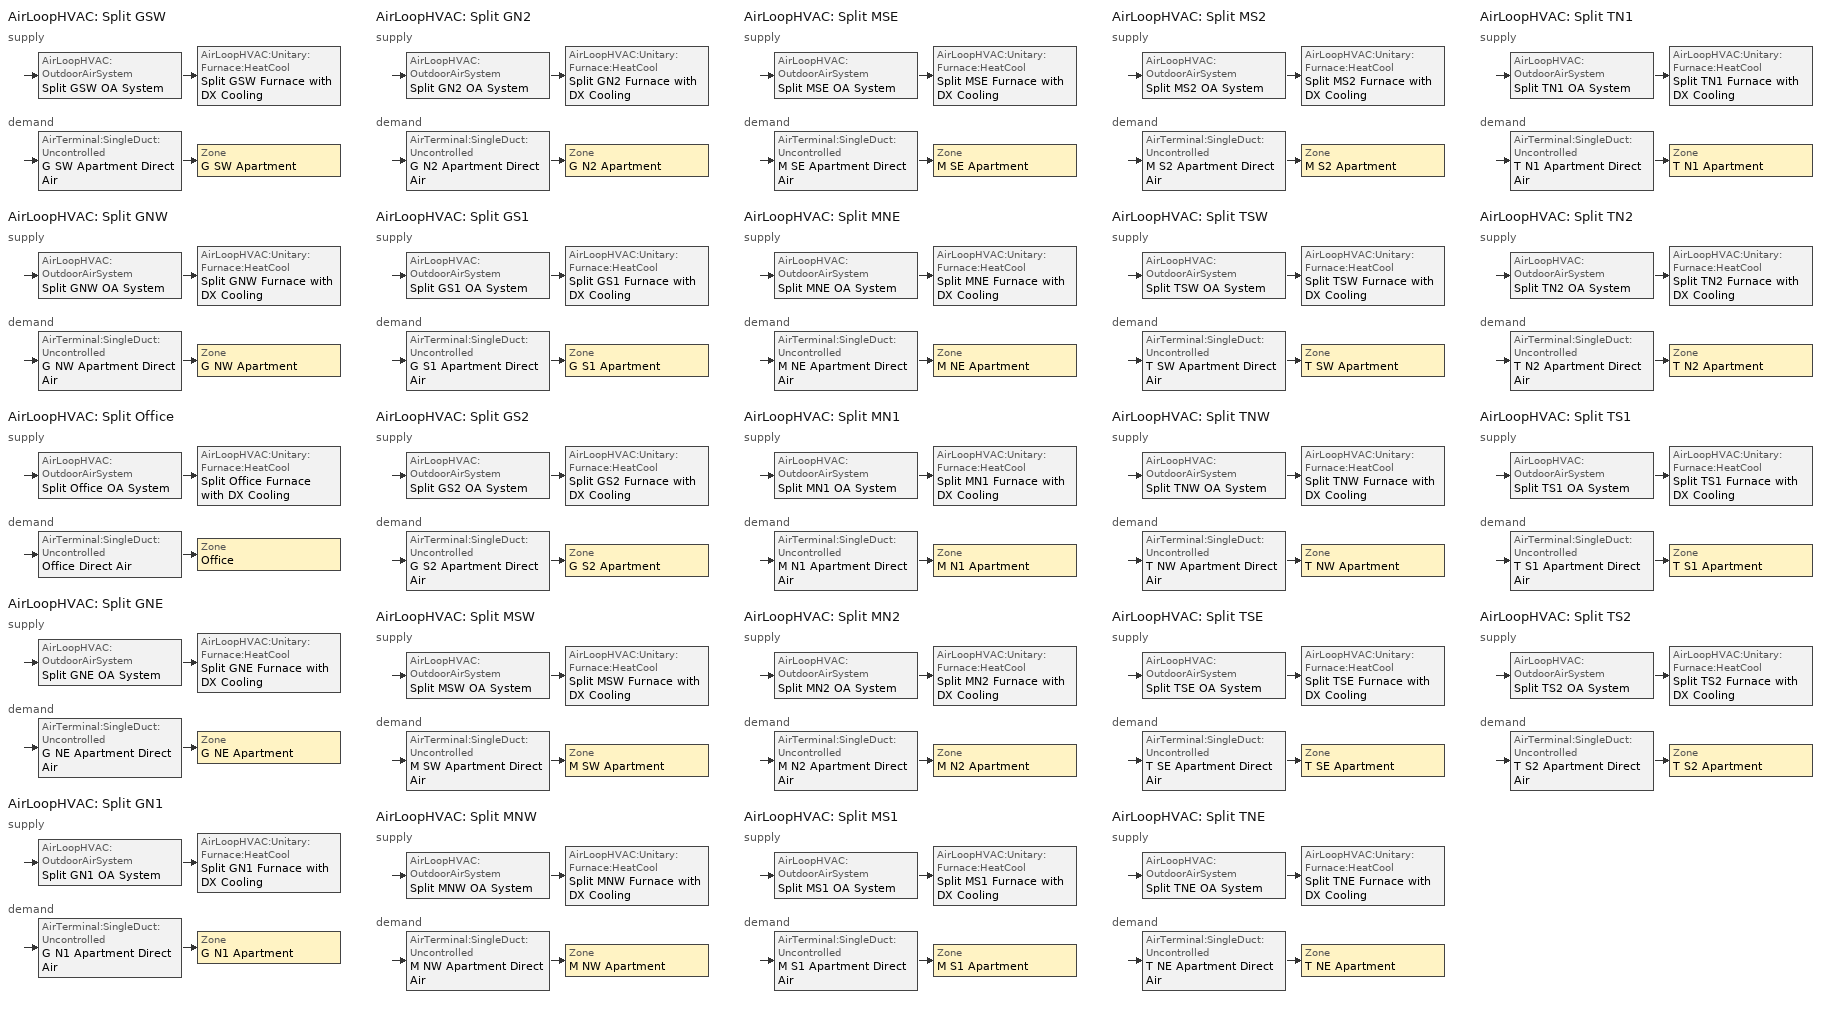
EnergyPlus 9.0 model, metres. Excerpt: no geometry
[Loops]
AirLoopHVAC 'Split GSW'
 supply: AirLoopHVAC:OutdoorAirSystem 'Split GSW OA System' > AirLoopHVAC:Unitary:Furnace:HeatCool 'Split GSW Furnace with DX Cooling'
 demand: AirTerminal:SingleDuct:Uncontrolled 'G SW Apartment Direct Air' > Zone 'G SW Apartment'
AirLoopHVAC 'Split GNW'
 supply: AirLoopHVAC:OutdoorAirSystem 'Split GNW OA System' > AirLoopHVAC:Unitary:Furnace:HeatCool 'Split GNW Furnace with DX Cooling'
 demand: AirTerminal:SingleDuct:Uncontrolled 'G NW Apartment Direct Air' > Zone 'G NW Apartment'
AirLoopHVAC 'Split Office'
 supply: AirLoopHVAC:OutdoorAirSystem 'Split Office OA System' > AirLoopHVAC:Unitary:Furnace:HeatCool 'Split Office Furnace with DX Cooling'
 demand: AirTerminal:SingleDuct:Uncontrolled 'Office Direct Air' > Zone 'Office'
AirLoopHVAC 'Split GNE'
 supply: AirLoopHVAC:OutdoorAirSystem 'Split GNE OA System' > AirLoopHVAC:Unitary:Furnace:HeatCool 'Split GNE Furnace with DX Cooling'
 demand: AirTerminal:SingleDuct:Uncontrolled 'G NE Apartment Direct Air' > Zone 'G NE Apartment'
AirLoopHVAC 'Split GN1'
 supply: AirLoopHVAC:OutdoorAirSystem 'Split GN1 OA System' > AirLoopHVAC:Unitary:Furnace:HeatCool 'Split GN1 Furnace with DX Cooling'
 demand: AirTerminal:SingleDuct:Uncontrolled 'G N1 Apartment Direct Air' > Zone 'G N1 Apartment'
AirLoopHVAC 'Split GN2'
 supply: AirLoopHVAC:OutdoorAirSystem 'Split GN2 OA System' > AirLoopHVAC:Unitary:Furnace:HeatCool 'Split GN2 Furnace with DX Cooling'
 demand: AirTerminal:SingleDuct:Uncontrolled 'G N2 Apartment Direct Air' > Zone 'G N2 Apartment'
AirLoopHVAC 'Split GS1'
 supply: AirLoopHVAC:OutdoorAirSystem 'Split GS1 OA System' > AirLoopHVAC:Unitary:Furnace:HeatCool 'Split GS1 Furnace with DX Cooling'
 demand: AirTerminal:SingleDuct:Uncontrolled 'G S1 Apartment Direct Air' > Zone 'G S1 Apartment'
AirLoopHVAC 'Split GS2'
 supply: AirLoopHVAC:OutdoorAirSystem 'Split GS2 OA System' > AirLoopHVAC:Unitary:Furnace:HeatCool 'Split GS2 Furnace with DX Cooling'
 demand: AirTerminal:SingleDuct:Uncontrolled 'G S2 Apartment Direct Air' > Zone 'G S2 Apartment'
AirLoopHVAC 'Split MSW'
 supply: AirLoopHVAC:OutdoorAirSystem 'Split MSW OA System' > AirLoopHVAC:Unitary:Furnace:HeatCool 'Split MSW Furnace with DX Cooling'
 demand: AirTerminal:SingleDuct:Uncontrolled 'M SW Apartment Direct Air' > Zone 'M SW Apartment'
AirLoopHVAC 'Split MNW'
 supply: AirLoopHVAC:OutdoorAirSystem 'Split MNW OA System' > AirLoopHVAC:Unitary:Furnace:HeatCool 'Split MNW Furnace with DX Cooling'
 demand: AirTerminal:SingleDuct:Uncontrolled 'M NW Apartment Direct Air' > Zone 'M NW Apartment'
AirLoopHVAC 'Split MSE'
 supply: AirLoopHVAC:OutdoorAirSystem 'Split MSE OA System' > AirLoopHVAC:Unitary:Furnace:HeatCool 'Split MSE Furnace with DX Cooling'
 demand: AirTerminal:SingleDuct:Uncontrolled 'M SE Apartment Direct Air' > Zone 'M SE Apartment'
AirLoopHVAC 'Split MNE'
 supply: AirLoopHVAC:OutdoorAirSystem 'Split MNE OA System' > AirLoopHVAC:Unitary:Furnace:HeatCool 'Split MNE Furnace with DX Cooling'
 demand: AirTerminal:SingleDuct:Uncontrolled 'M NE Apartment Direct Air' > Zone 'M NE Apartment'
AirLoopHVAC 'Split MN1'
 supply: AirLoopHVAC:OutdoorAirSystem 'Split MN1 OA System' > AirLoopHVAC:Unitary:Furnace:HeatCool 'Split MN1 Furnace with DX Cooling'
 demand: AirTerminal:SingleDuct:Uncontrolled 'M N1 Apartment Direct Air' > Zone 'M N1 Apartment'
AirLoopHVAC 'Split MN2'
 supply: AirLoopHVAC:OutdoorAirSystem 'Split MN2 OA System' > AirLoopHVAC:Unitary:Furnace:HeatCool 'Split MN2 Furnace with DX Cooling'
 demand: AirTerminal:SingleDuct:Uncontrolled 'M N2 Apartment Direct Air' > Zone 'M N2 Apartment'
AirLoopHVAC 'Split MS1'
 supply: AirLoopHVAC:OutdoorAirSystem 'Split MS1 OA System' > AirLoopHVAC:Unitary:Furnace:HeatCool 'Split MS1 Furnace with DX Cooling'
 demand: AirTerminal:SingleDuct:Uncontrolled 'M S1 Apartment Direct Air' > Zone 'M S1 Apartment'
AirLoopHVAC 'Split MS2'
 supply: AirLoopHVAC:OutdoorAirSystem 'Split MS2 OA System' > AirLoopHVAC:Unitary:Furnace:HeatCool 'Split MS2 Furnace with DX Cooling'
 demand: AirTerminal:SingleDuct:Uncontrolled 'M S2 Apartment Direct Air' > Zone 'M S2 Apartment'
AirLoopHVAC 'Split TSW'
 supply: AirLoopHVAC:OutdoorAirSystem 'Split TSW OA System' > AirLoopHVAC:Unitary:Furnace:HeatCool 'Split TSW Furnace with DX Cooling'
 demand: AirTerminal:SingleDuct:Uncontrolled 'T SW Apartment Direct Air' > Zone 'T SW Apartment'
AirLoopHVAC 'Split TNW'
 supply: AirLoopHVAC:OutdoorAirSystem 'Split TNW OA System' > AirLoopHVAC:Unitary:Furnace:HeatCool 'Split TNW Furnace with DX Cooling'
 demand: AirTerminal:SingleDuct:Uncontrolled 'T NW Apartment Direct Air' > Zone 'T NW Apartment'
AirLoopHVAC 'Split TSE'
 supply: AirLoopHVAC:OutdoorAirSystem 'Split TSE OA System' > AirLoopHVAC:Unitary:Furnace:HeatCool 'Split TSE Furnace with DX Cooling'
 demand: AirTerminal:SingleDuct:Uncontrolled 'T SE Apartment Direct Air' > Zone 'T SE Apartment'
AirLoopHVAC 'Split TNE'
 supply: AirLoopHVAC:OutdoorAirSystem 'Split TNE OA System' > AirLoopHVAC:Unitary:Furnace:HeatCool 'Split TNE Furnace with DX Cooling'
 demand: AirTerminal:SingleDuct:Uncontrolled 'T NE Apartment Direct Air' > Zone 'T NE Apartment'
AirLoopHVAC 'Split TN1'
 supply: AirLoopHVAC:OutdoorAirSystem 'Split TN1 OA System' > AirLoopHVAC:Unitary:Furnace:HeatCool 'Split TN1 Furnace with DX Cooling'
 demand: AirTerminal:SingleDuct:Uncontrolled 'T N1 Apartment Direct Air' > Zone 'T N1 Apartment'
AirLoopHVAC 'Split TN2'
 supply: AirLoopHVAC:OutdoorAirSystem 'Split TN2 OA System' > AirLoopHVAC:Unitary:Furnace:HeatCool 'Split TN2 Furnace with DX Cooling'
 demand: AirTerminal:SingleDuct:Uncontrolled 'T N2 Apartment Direct Air' > Zone 'T N2 Apartment'
AirLoopHVAC 'Split TS1'
 supply: AirLoopHVAC:OutdoorAirSystem 'Split TS1 OA System' > AirLoopHVAC:Unitary:Furnace:HeatCool 'Split TS1 Furnace with DX Cooling'
 demand: AirTerminal:SingleDuct:Uncontrolled 'T S1 Apartment Direct Air' > Zone 'T S1 Apartment'
AirLoopHVAC 'Split TS2'
 supply: AirLoopHVAC:OutdoorAirSystem 'Split TS2 OA System' > AirLoopHVAC:Unitary:Furnace:HeatCool 'Split TS2 Furnace with DX Cooling'
 demand: AirTerminal:SingleDuct:Uncontrolled 'T S2 Apartment Direct Air' > Zone 'T S2 Apartment'
[Sizing:Zone] Zone Cooling Design Supply Air Temperature Input Method=SupplyAirTemperature; Zone Cooling Design Supply Air Temperature {C}=12.8; Zone Heating Design Supply Air Temperature Input Method=SupplyAirTemperature; Zone Heating Design Supply Air Temperature {C}=40; Zone Cooling Design Supply Air Humidity Ratio {kgWater/kgDryAir}=0.008; Zone Heating Design Supply Air Humidity Ratio {kgWater/kgDryAir}=0.008; Cooling Design Air Flow Method=DesignDay; Cooling Design Air Flow Rate {m3/s}=0; Cooling Minimum Air Flow Fraction=0; Heating Design Air Flow Method=DesignDay; Heating Design Air Flow Rate {m3/s}=0; Heating Maximum Air Flow Fraction=0
Name | Design Specification Outdoor Air Object
G SW Apartment | SZ DSOA G SW Apartment
G NW Apartment | SZ DSOA G NW Apartment
Office | SZ DSOA Office
G NE Apartment | SZ DSOA G NE Apartment
G N1 Apartment | SZ DSOA G N1 Apartment
G N2 Apartment | SZ DSOA G N2 Apartment
G S1 Apartment | SZ DSOA G S1 Apartment
G S2 Apartment | SZ DSOA G S2 Apartment
M SW Apartment | SZ DSOA M SW Apartment
M NW Apartment | SZ DSOA M NW Apartment
M SE Apartment | SZ DSOA M SE Apartment
M NE Apartment | SZ DSOA M NE Apartment
M N1 Apartment | SZ DSOA M N1 Apartment
M N2 Apartment | SZ DSOA M N2 Apartment
M S1 Apartment | SZ DSOA M S1 Apartment
M S2 Apartment | SZ DSOA M S2 Apartment
T SW Apartment | SZ DSOA T SW Apartment
T NW Apartment | SZ DSOA T NW Apartment
T SE Apartment | SZ DSOA T SE Apartment
T NE Apartment | SZ DSOA T NE Apartment
T N1 Apartment | SZ DSOA T N1 Apartment
T N2 Apartment | SZ DSOA T N2 Apartment
T S1 Apartment | SZ DSOA T S1 Apartment
T S2 Apartment | SZ DSOA T S2 Apartment
[DesignSpecification:OutdoorAir] Outdoor Air Method=Flow/Area; Outdoor Air Flow per Person {m3/s-person}=0.00708; Outdoor Air Flow per Zone {m3/s}=0
Name | Outdoor Air Flow per Zone Floor Area {m3/s-m2}
SZ DSOA G SW Apartment | 0.000304801
SZ DSOA G NW Apartment; SZ DSOA G NE Apartment; SZ DSOA G N1 Apartment; SZ DSOA G N2 Apartment; SZ DSOA G S1 Apartment; SZ DSOA G S2 Apartment; SZ DSOA M SW Apartment; SZ DSOA M NW Apartment; SZ DSOA M SE Apartment; SZ DSOA M NE Apartment; SZ DSOA M N1 Apartment; SZ DSOA M N2 Apartment; SZ DSOA M S1 Apartment; SZ DSOA M S2 Apartment; SZ DSOA T SW Apartment; SZ DSOA T NW Apartment; SZ DSOA T SE Apartment; SZ DSOA T NE Apartment; SZ DSOA T N1 Apartment; SZ DSOA T N2 Apartment; SZ DSOA T S1 Apartment; SZ DSOA T S2 Apartment | 0.000294087
SZ DSOA Office | 0.000431773
[Sizing:System] Type of Load to Size On=Sensible; Design Outdoor Air Flow Rate {m3/s}=autosize; Central Heating Maximum System Air Flow Ratio=1; Preheat Design Temperature {C}=7; Preheat Design Humidity Ratio {kgWater/kgDryAir}=0.008; Precool Design Temperature {C}=11; Precool Design Humidity Ratio {kgWater/kgDryAir}=0.008; Central Cooling Design Supply Air Temperature {C}=12.8; Central Heating Design Supply Air Temperature {C}=40; Type of Zone Sum to Use=NonCoincident; 100% Outdoor Air in Cooling=No; 100% Outdoor Air in Heating=No; Central Cooling Design Supply Air Humidity Ratio {kgWater/kgDryAir}=0.008; Central Heating Design Supply Air Humidity Ratio {kgWater/kgDryAir}=0.008; Cooling Supply Air Flow Rate Method=DesignDay; Cooling Supply Air Flow Rate {m3/s}=0; Heating Supply Air Flow Rate Method=DesignDay; Heating Supply Air Flow Rate {m3/s}=0; System Outdoor Air Method=ZoneSum
Split GSW; Split GNW; Split Office; Split GNE; Split GN1; Split GN2; Split GS1; Split GS2; Split MSW; Split MNW; Split MSE; Split MNE; Split MN1; Split MN2; Split MS1; Split MS2; Split TSW; Split TNW; Split TSE; Split TNE; Split TN1; Split TN2; Split TS1; Split TS2
[AirLoopHVAC] Design Supply Air Flow Rate {m3/s}=autosize
Split GSW; Split GNW; Split Office; Split GNE; Split GN1; Split GN2; Split GS1; Split GS2; Split MSW; Split MNW; Split MSE; Split MNE; Split MN1; Split MN2; Split MS1; Split MS2; Split TSW; Split TNW; Split TSE; Split TNE; Split TN1; Split TN2; Split TS1; Split TS2
[SetpointManager:SingleZone:Heating] Control Variable=Temperature; Minimum Supply Air Temperature {C}=12.8; Maximum Supply Air Temperature {C}=40
Name | Control Zone | Setpoint Node or NodeList
Split GSW Supply Air Temp Manager - Htg | G SW Apartment | Split GSW Heating Coil Outlet
Split GNW Supply Air Temp Manager - Htg | G NW Apartment | Split GNW Heating Coil Outlet
Split Office Supply Air Temp Manager - Htg | Office | Split Office Heating Coil Outlet
Split GNE Supply Air Temp Manager - Htg | G NE Apartment | Split GNE Heating Coil Outlet
Split GN1 Supply Air Temp Manager - Htg | G N1 Apartment | Split GN1 Heating Coil Outlet
Split GN2 Supply Air Temp Manager - Htg | G N2 Apartment | Split GN2 Heating Coil Outlet
Split GS1 Supply Air Temp Manager - Htg | G S1 Apartment | Split GS1 Heating Coil Outlet
Split GS2 Supply Air Temp Manager - Htg | G S2 Apartment | Split GS2 Heating Coil Outlet
Split MSW Supply Air Temp Manager - Htg | M SW Apartment | Split MSW Heating Coil Outlet
Split MNW Supply Air Temp Manager - Htg | M NW Apartment | Split MNW Heating Coil Outlet
Split MSE Supply Air Temp Manager - Htg | M SE Apartment | Split MSE Heating Coil Outlet
Split MNE Supply Air Temp Manager - Htg | M NE Apartment | Split MNE Heating Coil Outlet
Split MN1 Supply Air Temp Manager - Htg | M N1 Apartment | Split MN1 Heating Coil Outlet
Split MN2 Supply Air Temp Manager - Htg | M N2 Apartment | Split MN2 Heating Coil Outlet
Split MS1 Supply Air Temp Manager - Htg | M S1 Apartment | Split MS1 Heating Coil Outlet
Split MS2 Supply Air Temp Manager - Htg | M S2 Apartment | Split MS2 Heating Coil Outlet
Split TSW Supply Air Temp Manager - Htg | T SW Apartment | Split TSW Heating Coil Outlet
Split TNW Supply Air Temp Manager - Htg | T NW Apartment | Split TNW Heating Coil Outlet
Split TSE Supply Air Temp Manager - Htg | T SE Apartment | Split TSE Heating Coil Outlet
Split TNE Supply Air Temp Manager - Htg | T NE Apartment | Split TNE Heating Coil Outlet
Split TN1 Supply Air Temp Manager - Htg | T N1 Apartment | Split TN1 Heating Coil Outlet
Split TN2 Supply Air Temp Manager - Htg | T N2 Apartment | Split TN2 Heating Coil Outlet
Split TS1 Supply Air Temp Manager - Htg | T S1 Apartment | Split TS1 Heating Coil Outlet
Split TS2 Supply Air Temp Manager - Htg | T S2 Apartment | Split TS2 Heating Coil Outlet
[SetpointManager:SingleZone:Cooling] Control Variable=Temperature; Minimum Supply Air Temperature {C}=12.8; Maximum Supply Air Temperature {C}=40
Name | Control Zone | Setpoint Node or NodeList
Split GSW Supply Air Temp Manager - Clg | G SW Apartment | Split GSW Air Loop Outlet
Split GNW Supply Air Temp Manager - Clg | G NW Apartment | Split GNW Air Loop Outlet
Split Office Supply Air Temp Manager - Clg | Office | Split Office Air Loop Outlet
Split GNE Supply Air Temp Manager - Clg | G NE Apartment | Split GNE Air Loop Outlet
Split GN1 Supply Air Temp Manager - Clg | G N1 Apartment | Split GN1 Air Loop Outlet
Split GN2 Supply Air Temp Manager - Clg | G N2 Apartment | Split GN2 Air Loop Outlet
Split GS1 Supply Air Temp Manager - Clg | G S1 Apartment | Split GS1 Air Loop Outlet
Split GS2 Supply Air Temp Manager - Clg | G S2 Apartment | Split GS2 Air Loop Outlet
Split MSW Supply Air Temp Manager - Clg | M SW Apartment | Split MSW Air Loop Outlet
Split MNW Supply Air Temp Manager - Clg | M NW Apartment | Split MNW Air Loop Outlet
Split MSE Supply Air Temp Manager - Clg | M SE Apartment | Split MSE Air Loop Outlet
Split MNE Supply Air Temp Manager - Clg | M NE Apartment | Split MNE Air Loop Outlet
Split MN1 Supply Air Temp Manager - Clg | M N1 Apartment | Split MN1 Air Loop Outlet
Split MN2 Supply Air Temp Manager - Clg | M N2 Apartment | Split MN2 Air Loop Outlet
Split MS1 Supply Air Temp Manager - Clg | M S1 Apartment | Split MS1 Air Loop Outlet
Split MS2 Supply Air Temp Manager - Clg | M S2 Apartment | Split MS2 Air Loop Outlet
Split TSW Supply Air Temp Manager - Clg | T SW Apartment | Split TSW Air Loop Outlet
Split TNW Supply Air Temp Manager - Clg | T NW Apartment | Split TNW Air Loop Outlet
Split TSE Supply Air Temp Manager - Clg | T SE Apartment | Split TSE Air Loop Outlet
Split TNE Supply Air Temp Manager - Clg | T NE Apartment | Split TNE Air Loop Outlet
Split TN1 Supply Air Temp Manager - Clg | T N1 Apartment | Split TN1 Air Loop Outlet
Split TN2 Supply Air Temp Manager - Clg | T N2 Apartment | Split TN2 Air Loop Outlet
Split TS1 Supply Air Temp Manager - Clg | T S1 Apartment | Split TS1 Air Loop Outlet
Split TS2 Supply Air Temp Manager - Clg | T S2 Apartment | Split TS2 Air Loop Outlet
[SetpointManager:MixedAir] Control Variable=Temperature
Name | Setpoint Node or NodeList
Split GSW Outdoor Air Temp Manager | Split GSW Mixed Air Outlet
Split GNW Outdoor Air Temp Manager | Split GNW Mixed Air Outlet
Split Office Outdoor Air Temp Manager | Split Office Mixed Air Outlet
Split GNE Outdoor Air Temp Manager | Split GNE Mixed Air Outlet
Split GN1 Outdoor Air Temp Manager | Split GN1 Mixed Air Outlet
Split GN2 Outdoor Air Temp Manager | Split GN2 Mixed Air Outlet
Split GS1 Outdoor Air Temp Manager | Split GS1 Mixed Air Outlet
Split GS2 Outdoor Air Temp Manager | Split GS2 Mixed Air Outlet
Split MSW Outdoor Air Temp Manager | Split MSW Mixed Air Outlet
Split MNW Outdoor Air Temp Manager | Split MNW Mixed Air Outlet
Split MSE Outdoor Air Temp Manager | Split MSE Mixed Air Outlet
Split MNE Outdoor Air Temp Manager | Split MNE Mixed Air Outlet
Split MN1 Outdoor Air Temp Manager | Split MN1 Mixed Air Outlet
Split MN2 Outdoor Air Temp Manager | Split MN2 Mixed Air Outlet
Split MS1 Outdoor Air Temp Manager | Split MS1 Mixed Air Outlet
Split MS2 Outdoor Air Temp Manager | Split MS2 Mixed Air Outlet
Split TSW Outdoor Air Temp Manager | Split TSW Mixed Air Outlet
Split TNW Outdoor Air Temp Manager | Split TNW Mixed Air Outlet
Split TSE Outdoor Air Temp Manager | Split TSE Mixed Air Outlet
Split TNE Outdoor Air Temp Manager | Split TNE Mixed Air Outlet
Split TN1 Outdoor Air Temp Manager | Split TN1 Mixed Air Outlet
Split TN2 Outdoor Air Temp Manager | Split TN2 Mixed Air Outlet
Split TS1 Outdoor Air Temp Manager | Split TS1 Mixed Air Outlet
Split TS2 Outdoor Air Temp Manager | Split TS2 Mixed Air Outlet
[Controller:OutdoorAir] Minimum Outdoor Air Flow Rate {m3/s}=autosize; Maximum Outdoor Air Flow Rate {m3/s}=autosize; Economizer Control Type=NoEconomizer; Economizer Control Action Type=ModulateFlow; Lockout Type=LockoutWithHeating; Minimum Limit Type=FixedMinimum
Name | Minimum Outdoor Air Schedule | Heat Recovery Bypass Control Type
Split GSW OA Controller; Split GNW OA Controller; Split GNE OA Controller; Split GN1 OA Controller; Split GN2 OA Controller; Split GS1 OA Controller; Split GS2 OA Controller; Split MSW OA Controller; Split MNW OA Controller; Split MSE OA Controller; Split MNE OA Controller; Split MN1 OA Controller; Split MN2 OA Controller; Split MS1 OA Controller; Split MS2 OA Controller; Split TSE OA Controller; Split TNE OA Controller; Split TN1 OA Controller; Split TN2 OA Controller; Split TS1 OA Controller; Split TS2 OA Controller | All Off | BypassWhenWithinEconomizerLimits
Split Office OA Controller; Split TSW OA Controller; Split TNW OA Controller
[ZoneHVAC:EnergyRecoveryVentilator] Availability Schedule=All On; Supply Air Flow Rate {m3/s}=0.0259571; Exhaust Air Flow Rate {m3/s}=0.0259571
Name | Heat Exchanger | Supply Air Fan | Exhaust Air Fan | ERV controller
G SW Apartment ERV | G SW Apartment OA Heat Exchanger | G SW Apartment ERV Sup Fan | G SW Apartment ERV Exh Fan | G SW Apartment ERV Ctrl
G NW Apartment ERV | G NW Apartment OA Heat Exchanger | G NW Apartment ERV Sup Fan | G NW Apartment ERV Exh Fan | G NW Apartment ERV Ctrl
G NE Apartment ERV | G NE Apartment OA Heat Exchanger | G NE Apartment ERV Sup Fan | G NE Apartment ERV Exh Fan | G NE Apartment ERV Ctrl
G N1 Apartment ERV | G N1 Apartment OA Heat Exchanger | G N1 Apartment ERV Sup Fan | G N1 Apartment ERV Exh Fan | G N1 Apartment ERV Ctrl
G N2 Apartment ERV | G N2 Apartment OA Heat Exchanger | G N2 Apartment ERV Sup Fan | G N2 Apartment ERV Exh Fan | G N2 Apartment ERV Ctrl
G S1 Apartment ERV | G S1 Apartment OA Heat Exchanger | G S1 Apartment ERV Sup Fan | G S1 Apartment ERV Exh Fan | G S1 Apartment ERV Ctrl
G S2 Apartment ERV | G S2 Apartment OA Heat Exchanger | G S2 Apartment ERV Sup Fan | G S2 Apartment ERV Exh Fan | G S2 Apartment ERV Ctrl
M SW Apartment ERV | M SW Apartment OA Heat Exchanger | M SW Apartment ERV Sup Fan | M SW Apartment ERV Exh Fan | M SW Apartment ERV Ctrl
M NW Apartment ERV | M NW Apartment OA Heat Exchanger | M NW Apartment ERV Sup Fan | M NW Apartment ERV Exh Fan | M NW Apartment ERV Ctrl
M SE Apartment ERV | M SE Apartment OA Heat Exchanger | M SE Apartment ERV Sup Fan | M SE Apartment ERV Exh Fan | M SE Apartment ERV Ctrl
M NE Apartment ERV | M NE Apartment OA Heat Exchanger | M NE Apartment ERV Sup Fan | M NE Apartment ERV Exh Fan | M NE Apartment ERV Ctrl
M N1 Apartment ERV | M N1 Apartment OA Heat Exchanger | M N1 Apartment ERV Sup Fan | M N1 Apartment ERV Exh Fan | M N1 Apartment ERV Ctrl
M N2 Apartment ERV | M N2 Apartment OA Heat Exchanger | M N2 Apartment ERV Sup Fan | M N2 Apartment ERV Exh Fan | M N2 Apartment ERV Ctrl
M S1 Apartment ERV | M S1 Apartment OA Heat Exchanger | M S1 Apartment ERV Sup Fan | M S1 Apartment ERV Exh Fan | M S1 Apartment ERV Ctrl
M S2 Apartment ERV | M S2 Apartment OA Heat Exchanger | M S2 Apartment ERV Sup Fan | M S2 Apartment ERV Exh Fan | M S2 Apartment ERV Ctrl
T SW Apartment ERV | T SW Apartment OA Heat Exchanger | T SW Apartment ERV Sup Fan | T SW Apartment ERV Exh Fan | T SW Apartment ERV Ctrl
T NW Apartment ERV | T NW Apartment OA Heat Exchanger | T NW Apartment ERV Sup Fan | T NW Apartment ERV Exh Fan | T NW Apartment ERV Ctrl
T SE Apartment ERV | T SE Apartment OA Heat Exchanger | T SE Apartment ERV Sup Fan | T SE Apartment ERV Exh Fan | T SE Apartment ERV Ctrl
T NE Apartment ERV | T NE Apartment OA Heat Exchanger | T NE Apartment ERV Sup Fan | T NE Apartment ERV Exh Fan | T NE Apartment ERV Ctrl
T N1 Apartment ERV | T N1 Apartment OA Heat Exchanger | T N1 Apartment ERV Sup Fan | T N1 Apartment ERV Exh Fan | T N1 Apartment ERV Ctrl
T N2 Apartment ERV | T N2 Apartment OA Heat Exchanger | T N2 Apartment ERV Sup Fan | T N2 Apartment ERV Exh Fan | T N2 Apartment ERV Ctrl
T S1 Apartment ERV | T S1 Apartment OA Heat Exchanger | T S1 Apartment ERV Sup Fan | T S1 Apartment ERV Exh Fan | T S1 Apartment ERV Ctrl
T S2 Apartment ERV | T S2 Apartment OA Heat Exchanger | T S2 Apartment ERV Sup Fan | T S2 Apartment ERV Exh Fan | T S2 Apartment ERV Ctrl
[ZoneHVAC:EnergyRecoveryVentilator:Controller] Exhaust Air Temperature Limit=NoExhaustAirTemperatureLimit; Exhaust Air Enthalpy Limit=NoExhaustAirEnthalpyLimit; High Humidity Control Flag=No; High Humidity Outdoor Air Flow Ratio=1; Control High Indoor Humidity Based on Outdoor Humidity ratio=No
G SW Apartment ERV Ctrl; G NW Apartment ERV Ctrl; G NE Apartment ERV Ctrl; G N1 Apartment ERV Ctrl; G N2 Apartment ERV Ctrl; G S1 Apartment ERV Ctrl; G S2 Apartment ERV Ctrl; M SW Apartment ERV Ctrl; M NW Apartment ERV Ctrl; M SE Apartment ERV Ctrl; M NE Apartment ERV Ctrl; M N1 Apartment ERV Ctrl; M N2 Apartment ERV Ctrl; M S1 Apartment ERV Ctrl; M S2 Apartment ERV Ctrl; T SW Apartment ERV Ctrl; T NW Apartment ERV Ctrl; T SE Apartment ERV Ctrl; T NE Apartment ERV Ctrl; T N1 Apartment ERV Ctrl; T N2 Apartment ERV Ctrl; T S1 Apartment ERV Ctrl; T S2 Apartment ERV Ctrl
[HeatExchanger:AirToAir:SensibleAndLatent] Availability Schedule=AllOn_Except_DD; Nominal Supply Air Flow Rate {m3/s}=AUTOSIZE; Nominal Electric Power {W}=0; Supply Air Outlet Temperature Control=No; Heat Exchanger Type=Rotary; Frost Control Type=ExhaustOnly; Threshold Temperature {C}=-23.3; Initial Defrost Time Fraction=0.167; Rate of Defrost Time Fraction Increase {1/K}=1.44
Name | Sensible Effectiveness at 100% Heating Air Flow | Latent Effectiveness at 100% Heating Air Flow | Sensible Effectiveness at 75% Heating Air Flow | Latent Effectiveness at 75% Heating Air Flow | Sensible Effectiveness at 100% Cooling Air Flow | Latent Effectiveness at 100% Cooling Air Flow | Sensible Effectiveness at 75% Cooling Air Flow | Latent Effectiveness at 75% Cooling Air Flow
G SW Apartment OA Heat Exchanger; G NW Apartment OA Heat Exchanger; G NE Apartment OA Heat Exchanger; G N1 Apartment OA Heat Exchanger; G N2 Apartment OA Heat Exchanger; G S1 Apartment OA Heat Exchanger; G S2 Apartment OA Heat Exchanger; M SW Apartment OA Heat Exchanger; M NW Apartment OA Heat Exchanger; M SE Apartment OA Heat Exchanger; M NE Apartment OA Heat Exchanger; M N1 Apartment OA Heat Exchanger; M N2 Apartment OA Heat Exchanger; M S1 Apartment OA Heat Exchanger; M S2 Apartment OA Heat Exchanger; T SE Apartment OA Heat Exchanger; T NE Apartment OA Heat Exchanger; T N1 Apartment OA Heat Exchanger; T N2 Apartment OA Heat Exchanger; T S1 Apartment OA Heat Exchanger; T S2 Apartment OA Heat Exchanger | 0.666 | 0.451 | 0.7 | 0.497 | 0.661 | 0.407 | 0.695 | 0.454
T SW Apartment OA Heat Exchanger; T NW Apartment OA Heat Exchanger | 0 | 0 | 0 | 0 | 0 | 0 | 0 | 0
[Fan:OnOff] Availability Schedule=All On; Maximum Flow Rate {m3/s}=autosize; Motor In Airstream Fraction=1
Name | Fan Total Efficiency | Pressure Rise {Pa} | Motor Efficiency
G SW Apartment ERV Sup Fan; G SW Apartment ERV Exh Fan; G NW Apartment ERV Sup Fan; G NW Apartment ERV Exh Fan; G NE Apartment ERV Sup Fan; G NE Apartment ERV Exh Fan; G N1 Apartment ERV Sup Fan; G N1 Apartment ERV Exh Fan; G N2 Apartment ERV Sup Fan; G N2 Apartment ERV Exh Fan; G S1 Apartment ERV Sup Fan; G S1 Apartment ERV Exh Fan; G S2 Apartment ERV Sup Fan; G S2 Apartment ERV Exh Fan; M SW Apartment ERV Sup Fan; M SW Apartment ERV Exh Fan; M NW Apartment ERV Sup Fan; M NW Apartment ERV Exh Fan; M SE Apartment ERV Sup Fan; M SE Apartment ERV Exh Fan; M NE Apartment ERV Sup Fan; M NE Apartment ERV Exh Fan; M N1 Apartment ERV Sup Fan; M N1 Apartment ERV Exh Fan; M N2 Apartment ERV Sup Fan; M N2 Apartment ERV Exh Fan; M S1 Apartment ERV Sup Fan; M S1 Apartment ERV Exh Fan; M S2 Apartment ERV Sup Fan; M S2 Apartment ERV Exh Fan; T SE Apartment ERV Sup Fan; T SE Apartment ERV Exh Fan; T NE Apartment ERV Sup Fan; T NE Apartment ERV Exh Fan; T N1 Apartment ERV Sup Fan; T N1 Apartment ERV Exh Fan; T N2 Apartment ERV Sup Fan; T N2 Apartment ERV Exh Fan; T S1 Apartment ERV Sup Fan; T S1 Apartment ERV Exh Fan; T S2 Apartment ERV Sup Fan; T S2 Apartment ERV Exh Fan | 0.303158 | 270.648 | 0.48
T SW Apartment ERV Sup Fan; T SW Apartment ERV Exh Fan; T NW Apartment ERV Sup Fan; T NW Apartment ERV Exh Fan | 0.303158 | 233.6875 | 0.48
Split GSW Supply Fan; Split GNW Supply Fan; Split Office Supply Fan; Split GNE Supply Fan; Split GN1 Supply Fan; Split GN2 Supply Fan; Split GS1 Supply Fan; Split GS2 Supply Fan; Split MSW Supply Fan; Split MNW Supply Fan; Split MSE Supply Fan; Split MNE Supply Fan; Split MN1 Supply Fan; Split MN2 Supply Fan; Split MS1 Supply Fan; Split MS2 Supply Fan; Split TSW Supply Fan; Split TNW Supply Fan; Split TSE Supply Fan; Split TNE Supply Fan; Split TN1 Supply Fan; Split TN2 Supply Fan; Split TS1 Supply Fan; Split TS2 Supply Fan | 0.55575 | 622.5 | 0.855
[Zone equipment]
G SW Apartment: G SW Apartment ERV, G SW Apartment Direct Air
G NW Apartment: G NW Apartment ERV, G NW Apartment Direct Air
Office: Office Direct Air
G NE Apartment: G NE Apartment ERV, G NE Apartment Direct Air
G N1 Apartment: G N1 Apartment ERV, G N1 Apartment Direct Air
G N2 Apartment: G N2 Apartment ERV, G N2 Apartment Direct Air
G S1 Apartment: G S1 Apartment ERV, G S1 Apartment Direct Air
G S2 Apartment: G S2 Apartment ERV, G S2 Apartment Direct Air
M SW Apartment: M SW Apartment ERV, M SW Apartment Direct Air
M NW Apartment: M NW Apartment ERV, M NW Apartment Direct Air
M SE Apartment: M SE Apartment ERV, M SE Apartment Direct Air
M NE Apartment: M NE Apartment ERV, M NE Apartment Direct Air
M N1 Apartment: M N1 Apartment ERV, M N1 Apartment Direct Air
M N2 Apartment: M N2 Apartment ERV, M N2 Apartment Direct Air
M S1 Apartment: M S1 Apartment ERV, M S1 Apartment Direct Air
M S2 Apartment: M S2 Apartment ERV, M S2 Apartment Direct Air
T SW Apartment: T SW Apartment ERV, T SW Apartment Direct Air
T NW Apartment: T NW Apartment ERV, T NW Apartment Direct Air
T SE Apartment: T SE Apartment ERV, T SE Apartment Direct Air
T NE Apartment: T NE Apartment ERV, T NE Apartment Direct Air
T N1 Apartment: T N1 Apartment ERV, T N1 Apartment Direct Air
T N2 Apartment: T N2 Apartment ERV, T N2 Apartment Direct Air
T S1 Apartment: T S1 Apartment ERV, T S1 Apartment Direct Air
T S2 Apartment: T S2 Apartment ERV, T S2 Apartment Direct Air
[AirLoopHVAC:Unitary:Furnace:HeatCool] Availability Schedule=COMPACT HVAC-ALWAYS 1; Maximum Supply Air Temperature {C}=80; Cooling Supply Air Flow Rate {m3/s}=autosize; Heating Supply Air Flow Rate {m3/s}=autosize; No Load Supply Air Flow Rate {m3/s}=autosize; Fan Placement=BlowThrough; Dehumidification Control Type=None
Name | Supply Air Fan Operating Mode Schedule | Controlling Zone or Thermostat Location | Supply Fan | Heating Coil | Cooling Coil
Split GSW Furnace with DX Cooling | All Off | G SW Apartment | Split GSW Supply Fan | Split GSW Heating Coil | Split GSW Cooling Coil
Split GNW Furnace with DX Cooling | All Off | G NW Apartment | Split GNW Supply Fan | Split GNW Heating Coil | Split GNW Cooling Coil
Split Office Furnace with DX Cooling | FAN_OFF_w_SB_SCH | Office | Split Office Supply Fan | Split Office Heating Coil | Split Office Cooling Coil
Split GNE Furnace with DX Cooling | All Off | G NE Apartment | Split GNE Supply Fan | Split GNE Heating Coil | Split GNE Cooling Coil
Split GN1 Furnace with DX Cooling | All Off | G N1 Apartment | Split GN1 Supply Fan | Split GN1 Heating Coil | Split GN1 Cooling Coil
Split GN2 Furnace with DX Cooling | All Off | G N2 Apartment | Split GN2 Supply Fan | Split GN2 Heating Coil | Split GN2 Cooling Coil
Split GS1 Furnace with DX Cooling | All Off | G S1 Apartment | Split GS1 Supply Fan | Split GS1 Heating Coil | Split GS1 Cooling Coil
Split GS2 Furnace with DX Cooling | All Off | G S2 Apartment | Split GS2 Supply Fan | Split GS2 Heating Coil | Split GS2 Cooling Coil
Split MSW Furnace with DX Cooling | All Off | M SW Apartment | Split MSW Supply Fan | Split MSW Heating Coil | Split MSW Cooling Coil
Split MNW Furnace with DX Cooling | All Off | M NW Apartment | Split MNW Supply Fan | Split MNW Heating Coil | Split MNW Cooling Coil
Split MSE Furnace with DX Cooling | All Off | M SE Apartment | Split MSE Supply Fan | Split MSE Heating Coil | Split MSE Cooling Coil
Split MNE Furnace with DX Cooling | All Off | M NE Apartment | Split MNE Supply Fan | Split MNE Heating Coil | Split MNE Cooling Coil
Split MN1 Furnace with DX Cooling | All Off | M N1 Apartment | Split MN1 Supply Fan | Split MN1 Heating Coil | Split MN1 Cooling Coil
Split MN2 Furnace with DX Cooling | All Off | M N2 Apartment | Split MN2 Supply Fan | Split MN2 Heating Coil | Split MN2 Cooling Coil
Split MS1 Furnace with DX Cooling | All Off | M S1 Apartment | Split MS1 Supply Fan | Split MS1 Heating Coil | Split MS1 Cooling Coil
Split MS2 Furnace with DX Cooling | All Off | M S2 Apartment | Split MS2 Supply Fan | Split MS2 Heating Coil | Split MS2 Cooling Coil
Split TSW Furnace with DX Cooling | All Off | T SW Apartment | Split TSW Supply Fan | Split TSW Heating Coil | Split TSW Cooling Coil
Split TNW Furnace with DX Cooling | All Off | T NW Apartment | Split TNW Supply Fan | Split TNW Heating Coil | Split TNW Cooling Coil
Split TSE Furnace with DX Cooling | All Off | T SE Apartment | Split TSE Supply Fan | Split TSE Heating Coil | Split TSE Cooling Coil
Split TNE Furnace with DX Cooling | All Off | T NE Apartment | Split TNE Supply Fan | Split TNE Heating Coil | Split TNE Cooling Coil
Split TN1 Furnace with DX Cooling | All Off | T N1 Apartment | Split TN1 Supply Fan | Split TN1 Heating Coil | Split TN1 Cooling Coil
Split TN2 Furnace with DX Cooling | All Off | T N2 Apartment | Split TN2 Supply Fan | Split TN2 Heating Coil | Split TN2 Cooling Coil
Split TS1 Furnace with DX Cooling | All Off | T S1 Apartment | Split TS1 Supply Fan | Split TS1 Heating Coil | Split TS1 Cooling Coil
Split TS2 Furnace with DX Cooling | All Off | T S2 Apartment | Split TS2 Supply Fan | Split TS2 Heating Coil | Split TS2 Cooling Coil
[AirTerminal:SingleDuct:Uncontrolled] Availability Schedule=COMPACT HVAC-ALWAYS 1; Maximum Air Flow Rate {m3/s}=autosize
G SW Apartment Direct Air; G NW Apartment Direct Air; Office Direct Air; G NE Apartment Direct Air; G N1 Apartment Direct Air; G N2 Apartment Direct Air; G S1 Apartment Direct Air; G S2 Apartment Direct Air; M SW Apartment Direct Air; M NW Apartment Direct Air; M SE Apartment Direct Air; M NE Apartment Direct Air; M N1 Apartment Direct Air; M N2 Apartment Direct Air; M S1 Apartment Direct Air; M S2 Apartment Direct Air; T SW Apartment Direct Air; T NW Apartment Direct Air; T SE Apartment Direct Air; T NE Apartment Direct Air; T N1 Apartment Direct Air; T N2 Apartment Direct Air; T S1 Apartment Direct Air; T S2 Apartment Direct Air
[ZoneControl:Thermostat]
Name | Zone or ZoneList | Control Type Schedule | Control 1 | Control 2 | Control 3
G SW Apartment Thermostat | G SW Apartment | ZONE CONTROL TYPE SCHED | AptCoolingSetPoint | AptHeatingSetPoint | S Apartment Dual SP Control
G NW Apartment Thermostat | G NW Apartment | COMPACT HVAC-ALWAYS 4 | N Apartment Dual SP Control
Office Thermostat | Office | COMPACT HVAC-ALWAYS 4 | Office Dual SP Control
G NE Apartment Thermostat | G NE Apartment | COMPACT HVAC-ALWAYS 4 | N Apartment Dual SP Control
G N1 Apartment Thermostat | G N1 Apartment | COMPACT HVAC-ALWAYS 4 | N Apartment Dual SP Control
G N2 Apartment Thermostat | G N2 Apartment | COMPACT HVAC-ALWAYS 4 | N Apartment Dual SP Control
G S1 Apartment Thermostat | G S1 Apartment | COMPACT HVAC-ALWAYS 4 | S Apartment Dual SP Control
G S2 Apartment Thermostat | G S2 Apartment | COMPACT HVAC-ALWAYS 4 | S Apartment Dual SP Control
M SW Apartment Thermostat | M SW Apartment | COMPACT HVAC-ALWAYS 4 | S Apartment Dual SP Control
M NW Apartment Thermostat | M NW Apartment | COMPACT HVAC-ALWAYS 4 | N Apartment Dual SP Control
M SE Apartment Thermostat | M SE Apartment | COMPACT HVAC-ALWAYS 4 | S Apartment Dual SP Control
M NE Apartment Thermostat | M NE Apartment | COMPACT HVAC-ALWAYS 4 | N Apartment Dual SP Control
M N1 Apartment Thermostat | M N1 Apartment | COMPACT HVAC-ALWAYS 4 | N Apartment Dual SP Control
M N2 Apartment Thermostat | M N2 Apartment | COMPACT HVAC-ALWAYS 4 | N Apartment Dual SP Control
M S1 Apartment Thermostat | M S1 Apartment | COMPACT HVAC-ALWAYS 4 | S Apartment Dual SP Control
M S2 Apartment Thermostat | M S2 Apartment | COMPACT HVAC-ALWAYS 4 | S Apartment Dual SP Control
T SW Apartment Thermostat | T SW Apartment | COMPACT HVAC-ALWAYS 4 | S Apartment Dual SP Control
T NW Apartment Thermostat | T NW Apartment | COMPACT HVAC-ALWAYS 4 | N Apartment Dual SP Control
T SE Apartment Thermostat | T SE Apartment | COMPACT HVAC-ALWAYS 4 | S Apartment Dual SP Control
T NE Apartment Thermostat | T NE Apartment | COMPACT HVAC-ALWAYS 4 | N Apartment Dual SP Control
T N1 Apartment Thermostat | T N1 Apartment | COMPACT HVAC-ALWAYS 4 | N Apartment Dual SP Control
T N2 Apartment Thermostat | T N2 Apartment | COMPACT HVAC-ALWAYS 4 | N Apartment Dual SP Control
T S1 Apartment Thermostat | T S1 Apartment | COMPACT HVAC-ALWAYS 4 | S Apartment Dual SP Control
T S2 Apartment Thermostat | T S2 Apartment | COMPACT HVAC-ALWAYS 4 | S Apartment Dual SP Control
[ThermostatSetpoint:SingleHeating]
AptHeatingSetPoint: Setpoint Temperature Schedule=HTGSETP_APT_SCH
[ThermostatSetpoint:SingleCooling]
AptCoolingSetPoint: Setpoint Temperature Schedule=CLGSETP_APT_SCH
[ThermostatSetpoint:DualSetpoint]
Name | Heating Setpoint Temperature Schedule | Cooling Setpoint Temperature Schedule
S Apartment Dual SP Control | S HTGSETP_APT_SCH | S CLGSETP_APT_SCH
N Apartment Dual SP Control | N HTGSETP_APT_SCH | N CLGSETP_APT_SCH
Office Dual SP Control | HTGSETP_OFF_SCH_NO_OPTIMUM | CLGSETP_OFF_SCH_No_Optimum
[WaterHeater:Mixed] Tank Volume {m3}=0.189271; Setpoint Temperature Schedule=Hot Water Setpoint Temp Schedule; Deadband Temperature Difference {deltaC}=1.11111; Maximum Temperature Limit {C}=82.2222; Heater Control Type=Cycle; Heater Maximum Capacity {W}=14653.55; Heater Minimum Capacity {W}=0; Heater Fuel Type=Electricity; Heater Thermal Efficiency,=1; Off Cycle Parasitic Fuel Type=Electricity; Off Cycle Parasitic Heat Fraction to Tank=0; On Cycle Parasitic Heat Fraction to Tank=0; Ambient Temperature Indicator=Zone; Off Cycle Loss Coefficient to Ambient Temperature {W/K}=2.01256; On Cycle Loss Coefficient to Ambient Temperature {W/K}=2.01256; Use Flow Rate Fraction Schedule=APT_DHW_SCH
Name | Ambient Temperature Zone | Peak Use Flow Rate {m3/s}
G SW Apartment Water Heater | G SW Apartment | 3.66e-06
G NW Apartment Water Heater | G NW Apartment | 3.66e-06
G NE Apartment Water Heater | G NE Apartment | 3.66e-06
G N1 Apartment Water Heater | G N1 Apartment | 3.66e-06
G N2 Apartment Water Heater | G N2 Apartment | 3.66e-06
G S1 Apartment Water Heater | G S1 Apartment | 3.66e-06
G S2 Apartment Water Heater | G S2 Apartment | 3.66e-06
M SW Apartment Water Heater | M SW Apartment | 7.31769e-06
M NW Apartment Water Heater | M NW Apartment | 7.31769e-06
M SE Apartment Water Heater | M SE Apartment | 7.31769e-06
M NE Apartment Water Heater | M NE Apartment | 7.31769e-06
M N1 Apartment Water Heater | M N1 Apartment | 7.31769e-06
M N2 Apartment Water Heater | M N2 Apartment | 7.31769e-06
M S1 Apartment Water Heater | M S1 Apartment | 7.31769e-06
M S2 Apartment Water Heater | M S2 Apartment | 7.31769e-06
T SW Apartment Water Heater | T SW Apartment | 3.66e-06
T NW Apartment Water Heater | T NW Apartment | 3.66e-06
T SE Apartment Water Heater | T SE Apartment | 3.66e-06
T NE Apartment Water Heater | T NE Apartment | 3.66e-06
T N1 Apartment Water Heater | T N1 Apartment | 3.66e-06
T N2 Apartment Water Heater | T N2 Apartment | 3.66e-06
T S1 Apartment Water Heater | T S1 Apartment | 3.66e-06
T S2 Apartment Water Heater | T S2 Apartment | 3.66e-06
[Coil:Heating:Fuel] Availability Schedule=All On; Fuel Type=NaturalGas; Burner Efficiency=0.81; Nominal Capacity {W}=autosize
Split GSW Heating Coil; Split GNW Heating Coil; Split Office Heating Coil; Split GNE Heating Coil; Split GN1 Heating Coil; Split GN2 Heating Coil; Split GS1 Heating Coil; Split GS2 Heating Coil; Split MSW Heating Coil; Split MNW Heating Coil; Split MSE Heating Coil; Split MNE Heating Coil; Split MN1 Heating Coil; Split MN2 Heating Coil; Split MS1 Heating Coil; Split MS2 Heating Coil; Split TSW Heating Coil; Split TNW Heating Coil; Split TSE Heating Coil; Split TNE Heating Coil; Split TN1 Heating Coil; Split TN2 Heating Coil; Split TS1 Heating Coil; Split TS2 Heating Coil
[Coil:Cooling:DX:SingleSpeed] Availability Schedule=All On; Gross Rated Total Cooling Capacity {W}=autosize; Gross Rated Sensible Heat Ratio=autosize; Gross Rated Cooling COP {W/W}=4.11713; Rated Air Flow Rate {m3/s}=autosize; Total Cooling Capacity Function of Temperature Curve=Split DX Coil Cap-FT; Total Cooling Capacity Function of Flow Fraction Curve=Split DX Coil Cap-FF; Energy Input Ratio Function of Temperature Curve=Split DX Coil EIR-FT; Energy Input Ratio Function of Flow Fraction Curve=Split DX Coil EIR-FF; Part Load Fraction Correlation Curve=Split DX Coil PLF; Nominal Time for Condensate Removal to Begin {s}=0; Ratio of Initial Moisture Evaporation Rate and Steady State Latent Capacity=0; Maximum Cycling Rate {cycles/hr}=0; Latent Capacity Time Constant {s}=0; Condenser Type=AirCooled; Evaporative Condenser Effectiveness=0; Evaporative Condenser Pump Rated Power Consumption {W}=0; Crankcase Heater Capacity {W}=0; Maximum Outdoor Dry-Bulb Temperature for Crankcase Heater Operation {C}=10
Split GSW Cooling Coil; Split GNW Cooling Coil; Split Office Cooling Coil; Split GNE Cooling Coil; Split GN1 Cooling Coil; Split GN2 Cooling Coil; Split GS1 Cooling Coil; Split GS2 Cooling Coil; Split MSW Cooling Coil; Split MNW Cooling Coil; Split MSE Cooling Coil; Split MNE Cooling Coil; Split MN1 Cooling Coil; Split MN2 Cooling Coil; Split MS1 Cooling Coil; Split MS2 Cooling Coil; Split TSW Cooling Coil; Split TNW Cooling Coil; Split TSE Cooling Coil; Split TNE Cooling Coil; Split TN1 Cooling Coil; Split TN2 Cooling Coil; Split TS1 Cooling Coil; Split TS2 Cooling Coil
[EnergyManagementSystem:Sensor] Output:Variable or Output:Meter=Zone Ventilation Standard Density Volume Flow Rate
Name | Output:Variable or Output:Meter Index Key
M_S1_Apartment_Sliding_Door_Ventilation_Sensor | M S1 APARTMENT
M_N1_Apartment_Sliding_Door_Ventilation_Sensor | M N1 APARTMENT
[Schedule:Compact]
HTGSETP_APT_SCH; S HTGSETP_APT_SCH; N HTGSETP_APT_SCH: THROUGH: 12/31, FOR:AllDays, UNTIL: 24:00, 21.1
CLGSETP_APT_SCH; S CLGSETP_APT_SCH; N CLGSETP_APT_SCH: THROUGH: 12/31, FOR:AllDays, UNTIL: 24:00, 24
HTGSETP_OFF_SCH_NO_OPTIMUM: THROUGH: 12/31, FOR: WinterDesignDay, UNTIL: 7:00, 15.6, UNTIL: 8:00, 18.3, UNTIL:17:00, 21.1, UNTIL: 18:00, 18.3, UNTIL: 24:00, 15.6, FOR: Weekdays, UNTIL: 7:00, 15.6, UNTIL: 8:00, 21.1, UNTIL:17:00, 21.1, UNTIL: 18:00, 18.3, UNTIL: 24:00, 15.6, FOR: SummerDesignDay AllOtherDays, UNTIL: 24:00, 15.6
CLGSETP_OFF_SCH_NO_OPTIMUM: THROUGH: 12/31, FOR: SummerDesignDay, UNTIL: 7:00, 29.4, UNTIL: 8:00, 26.7, UNTIL:17:00, 24, UNTIL: 18:00, 26.7, UNTIL: 24:00, 29.4, FOR:Weekdays, UNTIL: 7:00, 29.4, UNTIL: 8:00, 24, UNTIL:17:00, 24, UNTIL: 18:00, 26.7, UNTIL: 24:00, 29.4, FOR: WinterDesignDay AllOtherDays, UNTIL: 24:00, 29.4
All Off: Through: 12/31, For: AllDays, Until: 24:00, 0
All On; COMPACT HVAC-ALWAYS 1: Through: 12/31, For: AllDays, Until: 24:00, 1
AllOn_Except_DD: Through: 12/31, For: SummerDesignDay, Until: 24:00, 0, For: WinterDesignDay, Until: 24:00, 0, For: AllOtherDays, Until: 24:00, 1
ZONE CONTROL TYPE SCHED: Through: 12/31, For: SummerDesignDay, Until: 24:00, 2, For: WinterDesignDay, Until: 24:00, 1, For: Weekdays Weekends Holidays Customday1 Customday2 AllOtherDays, Until: 24:00, 4
FAN_OFF_w_SB_SCH: Through: 12/31, For: Weekdays, Until: 01:00, 1, Until: 02:00, 1, Until: 03:00, 1, Until: 04:00, 1, Until: 05:00, 1, Until: 06:00, 1, Until: 07:00, 1, Until: 08:00, 1, Until: 09:00, 1, Until: 10:00, 1, Until: 11:00, 1, Until: 12:00, 1, Until: 13:00, 0, Until: 14:00, 1, Until: 15:00, 0, Until: 16:00, 1, Until: 17:00, 1, Until: 18:00, 1, Until: 19:00, 1, Until: 20:00, 1, Until: 21:00, 1, Until: 22:00, 1, Until: 23:00, 1, Until: 24:00, 1, For: AllOtherDays, Until: 01:00, 1, Until: 02:00, 1, Until: 03:00, 1, Until: 04:00, 1, Until: 05:00, 1, Until: 06:00, 1, Until: 07:00, 1, Until: 08:00, 1, Until: 09:00, 1, Until: 10:00, 1, Until: 11:00, 1, Until: 12:00, 1, Until: 13:00, 1, Until: 14:00, 1, Until: 15:00, 1, Until: 16:00, 1, Until: 17:00, 1, Until: 18:00, 1, Until: 19:00, 1, Until: 20:00, 1, Until: 21:00, 1, Until: 22:00, 1, Until: 23:00, 1, Until: 24:00, 1
COMPACT HVAC-ALWAYS 4: Through: 12/31, For: AllDays, Until: 24:00, 4
APT_DHW_SCH: THROUGH: 12/31, FOR: AllDays, UNTIL: 1:00, 0.08, UNTIL: 2:00, 0.04, UNTIL: 3:00, 0.01, UNTIL: 4:00, 0.01, UNTIL: 5:00, 0.04, UNTIL: 6:00, 0.27, UNTIL: 7:00, 0.94, UNTIL: 8:00, 1, UNTIL: 9:00, 0.96, UNTIL: 10:00, 0.84, UNTIL: 11:00, 0.76, UNTIL: 12:00, 0.61, UNTIL: 13:00, 0.53, UNTIL: 14:00, 0.47, UNTIL: 15:00, 0.41, UNTIL: 16:00, 0.47, UNTIL: 17:00, 0.55, UNTIL: 18:00, 0.73, UNTIL: 19:00, 0.86, UNTIL: 20:00, 0.82, UNTIL: 21:00, 0.75, UNTIL: 22:00, 0.61, UNTIL: 23:00, 0.53, UNTIL: 24:00, 0.29
Hot Water Setpoint Temp Schedule: THROUGH: 12/31, FOR: AllDays, UNTIL: 24:00, 60
[Curve:Biquadratic] Minimum Value of x=12.77778; Maximum Value of x=23.88889; Minimum Value of y=23.88889; Maximum Value of y=46.11111
Name | Coefficient1 Constant | Coefficient2 x | Coefficient3 x**2 | Coefficient4 y | Coefficient5 y**2 | Coefficient6 x*y
Split DX Coil Cap-FT | 0.766955 | 0.0107757 | -4.1472e-05 | 0.00134964 | -0.000261144 | 0.000457488
Split DX Coil EIR-FT | 0.791531 | 0 | -0.00054871 | 0.000949448 | 0.000165482 | 0.000278268
[Curve:Quadratic]
Name | Coefficient1 Constant | Coefficient2 x | Coefficient3 x**2 | Minimum Value of x | Maximum Value of x
Split DX Coil Cap-FF | 0.8 | 0.2 | 0 | 0.5 | 1.5
Split DX Coil EIR-FF | 1.1552 | -0.1808 | 0.0256 | 0.5 | 1.5
Split DX Coil PLF | 0.85 | 0.15 | 0 | 0 | 1
